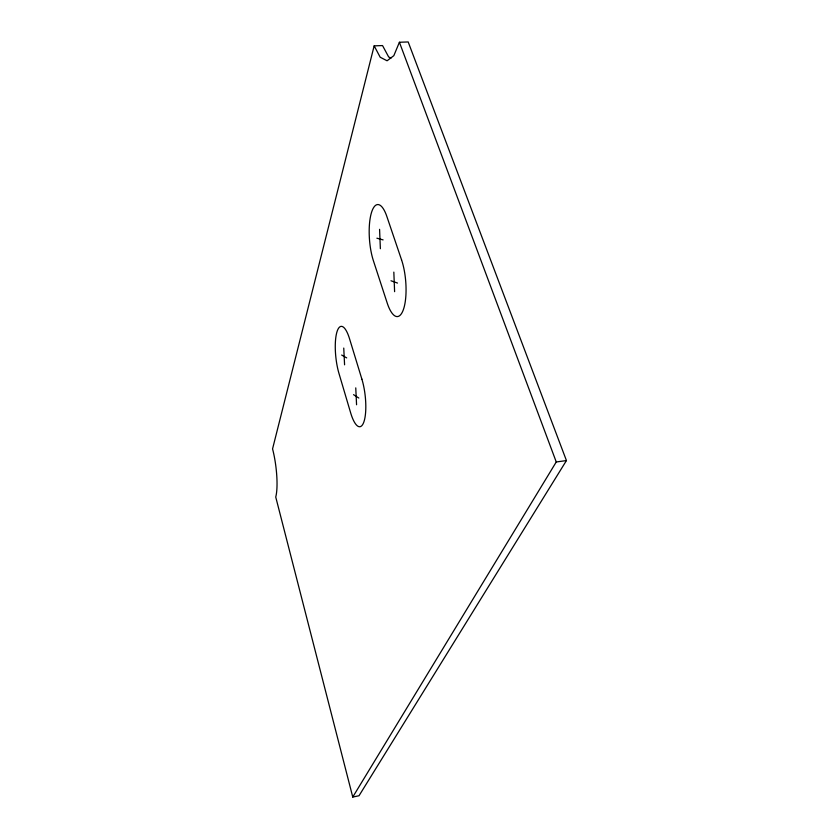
<?xml version="1.0" encoding="UTF-8"?>
<svg xmlns="http://www.w3.org/2000/svg" width="839" height="839" viewBox="0 0 839 839"><rect width="100%" height="100%" fill="white"/><g stroke="black" fill="none" stroke-linecap="round" stroke-linejoin="round"><path stroke-width="1.26" d="M374.163 45.862L272.56 448.875A34.881 7.677 82.6 0 1 275.737 497.034L352.758 797.05L359.019 795.75L566.44 460.569L408.184 41.95L399.406 42.254L393.837 55.657L387.094 60.786L380.203 57.251L374.163 45.862L382.542 45.568L388.646 56.926L390.974 58.111M352.758 797.05L556.257 461.974L566.44 460.569M376.9 238.203L383.087 239.891M390.995 280.771L397.497 283.058M341.641 355.033L346.706 357.896M353.534 394.655L358.819 398.043M399.406 42.254L556.257 461.974M343.749 348.07L344.577 364.818M355.757 387.88L356.565 404.765M379.574 229.341L380.371 248.701M393.837 272.109L394.603 291.668M401.556 259.859L386.852 216.472A34.441 10.76 85.6 0 0 371.478 212.582A34.441 10.76 85.6 0 0 373.376 260.656L387.199 303.015A34.923 11.222 85.1 0 0 403.569 309.067A34.923 11.222 85.1 0 0 401.556 259.859M361.882 379.144L349.548 338.778A30.194 8.537 83.9 0 0 336.963 331.866A30.194 8.537 83.9 0 0 338.977 373.47L350.66 412.882A30.634 8.841 83.4 0 0 363.979 421.629A30.634 8.841 83.4 0 0 361.882 379.144"/></g></svg>
